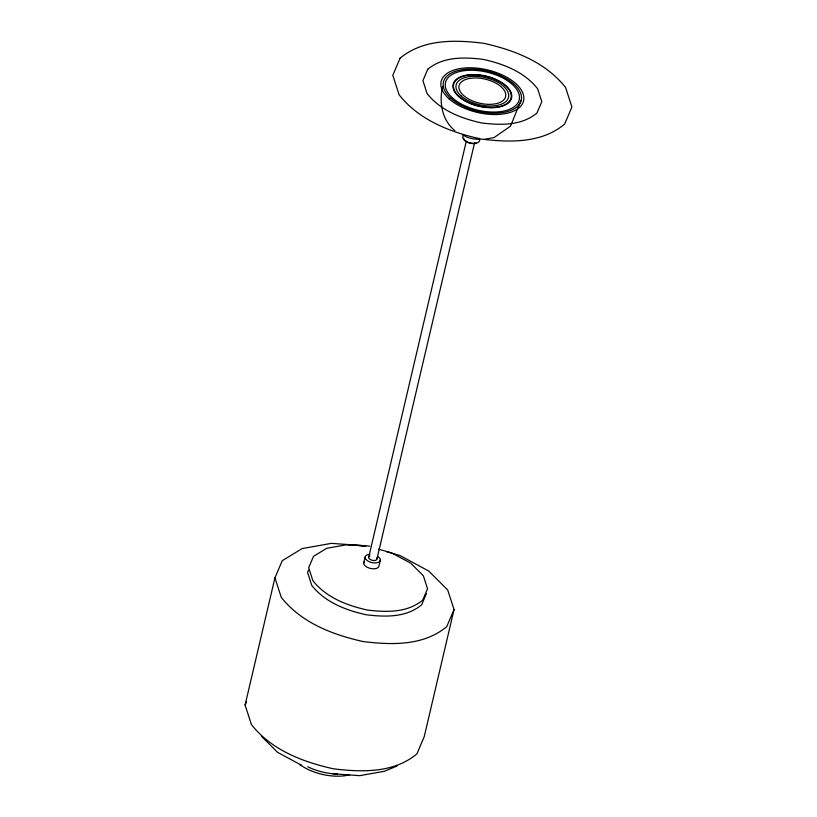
<?xml version="1.0" encoding="UTF-8"?>
<svg xmlns="http://www.w3.org/2000/svg" width="817" height="817" viewBox="0 0 817 817"><rect width="100%" height="100%" fill="white"/><g stroke="black" fill="none" stroke-linecap="round" stroke-linejoin="round"><path stroke-width="1.23" d="M442.651 86.479C438.903 102.166 441.905 119.997 454.875 130.649M386.502 551.689L399.932 555.509L428.711 571.032L447.706 589.997L454.048 609.533L424.197 736.771L416.905 753.887C393.59 773.26 361.788 772.259 333.387 768.797C302.647 761.965 271.52 750.006 251.422 724.587L245.09 705.051L274.931 577.823L282.233 560.707L302.055 548.605L331.385 543.366L365.75 545.797M363.667 563.158L365.046 557.296M368.661 557.429L466.282 141.249M376.974 558.899L474.585 142.72M380.365 560.002L378.986 565.875A7.813 4.034 13.2 0 1 369.723 568.264A7.813 4.034 13.2 0 1 364.29 561.698M520.991 100.348L510.502 126.165L494.04 137.583L484.971 139.207M245.09 705.051L246.55 701.629M308.52 570.174L307.549 572.441L311.757 585.411C325.095 602.282 345.765 610.228 366.159 614.752C385.021 617.06 406.131 617.723 421.603 604.856L426.443 593.499M454.048 609.533L446.746 626.649C423.441 646.033 391.639 645.032 363.228 641.559C332.488 634.738 301.361 622.768 281.262 597.35L274.931 577.823M397.082 765.978L384.511 771.248L359.735 775.67L330.701 773.628M478.578 139.288L472.829 138.88L467.11 137.256L462.289 134.662M349.717 544.725L369.815 546.144M353.741 545.378L346.132 544.837L326.667 548.309L313.514 556.346L308.663 567.703L312.87 580.673C326.208 597.544 346.868 605.489 367.272 610.013C386.135 612.321 407.244 612.985 422.716 600.117L427.557 588.761L423.359 575.791L410.737 563.199L391.639 552.895L378.506 549.157M358.806 545.736L365.148 546.175M301.83 765.417L277.525 752.304L261.471 736.28M479.119 138.247A8.66 4.473 13.2 0 1 471.113 143.128A8.66 4.473 13.2 0 1 463.423 135.459M476.097 143.169A7.445 3.84 13.2 0 1 468.131 142.607A7.445 3.84 13.2 0 1 463.719 138.206M376.678 557.991A4.238 2.185 13.2 0 1 374.84 560.452A4.238 2.185 13.2 0 1 369.488 558.93A4.238 2.185 13.2 0 1 369.927 556.071M378.2 556.714A7.813 4.034 13.2 0 1 377.28 562.729A7.813 4.034 13.2 0 1 366.016 559.522A7.813 4.034 13.2 0 1 369.876 554.345M337.421 773.924A37.848 19.547 13.2 0 1 332.631 773.668M330.201 773.413A37.848 19.547 13.2 0 1 307.743 766.744M349.176 774.945A37.848 19.547 13.2 0 1 299.972 764.692M400.095 58.181L392.803 75.297L399.135 94.833C419.233 120.252 450.361 132.211 481.09 139.043C509.502 142.505 541.303 143.506 564.608 124.133L571.91 107.017L565.578 87.48C545.48 62.061 514.353 50.103 483.613 43.27C455.212 39.808 423.41 38.807 400.095 58.181M427.751 69.271L422.91 80.628L427.107 93.598C440.455 110.469 461.115 118.414 481.519 122.938C500.372 125.246 521.481 125.91 536.953 113.042L541.804 101.686L537.596 88.716C524.259 71.845 503.589 63.9 483.194 59.375C464.332 57.067 443.222 56.404 427.751 69.271M450.943 98.408A39.941 20.629 13.2 0 0 518.325 105.577A39.941 20.629 13.2 0 0 477.792 69.486A39.941 20.629 13.2 0 0 450.943 98.408M449.064 98.837A42.331 21.865 13.2 0 0 520.48 106.445A42.331 21.865 13.2 0 0 477.516 68.189A42.331 21.865 13.2 0 0 449.064 98.837M459.154 96.508A29.504 15.237 13.2 0 0 508.92 101.808A29.504 15.237 13.2 0 0 478.987 75.154A29.504 15.237 13.2 0 0 459.154 96.508M458.745 96.6A30.015 15.503 13.2 0 0 509.389 101.992A30.015 15.503 13.2 0 0 478.925 74.878A30.015 15.503 13.2 0 0 458.745 96.6M461.186 96.038A26.92 13.899 13.2 0 0 506.591 100.869A26.92 13.899 13.2 0 0 479.273 76.553A26.92 13.899 13.2 0 0 461.186 96.038M452.587 98.02A37.848 19.547 13.2 0 0 516.446 104.821A37.848 19.547 13.2 0 0 478.027 70.619A37.848 19.547 13.2 0 0 452.587 98.02M463.556 95.497A23.907 12.347 13.2 0 0 503.885 99.786A23.907 12.347 13.2 0 0 479.62 78.187A23.907 12.347 13.2 0 0 463.556 95.497"/></g></svg>
